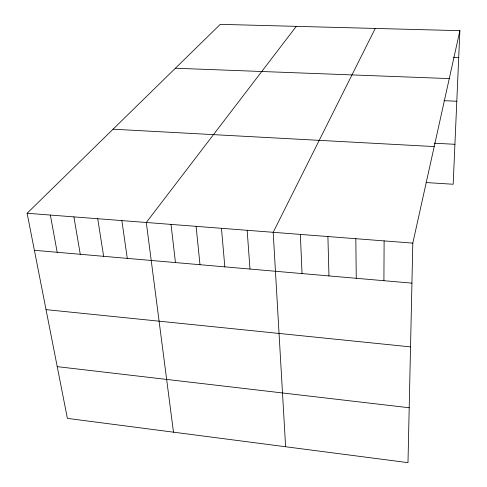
<?xml version="1.0" encoding="UTF-8"?>
<svg xmlns="http://www.w3.org/2000/svg" width="487" height="487" viewBox="0 0 487 487"><rect width="100%" height="100%" fill="white"/><g stroke="black" fill="none" stroke-linecap="round" stroke-linejoin="round"><path stroke-width="0.73" d="M383.908 280.701L384.121 240.895M459.886 30.675L412.812 243.116L407.99 462.65L67.389 418.388L27.114 213.263L220.258 24.35L459.886 30.675L453.178 184.25L426.125 182.552M375.252 28.441L273.189 232.311L285.613 446.743M296.279 26.359L146.295 222.486L173.488 432.176M453.549 57.314L458.717 57.478M175.387 68.235L449.27 78.59M443.998 100.693L456.8 101.241M434.355 143.202L454.919 144.298M113.057 129.201L434.203 146.569M27.114 213.263L412.812 243.116M34.388 250.3L411.935 283.136M46.034 309.622L410.535 346.884M57.229 366.644L409.196 407.753M50.368 215.059L57.192 252.284M73.908 216.885L80.276 254.293M97.741 218.73L103.64 256.32M121.866 220.593L127.284 258.378M171.034 224.404L175.454 262.572M196.091 226.339L199.987 264.703M221.463 228.306L224.824 266.864M247.159 230.296L249.977 269.049M300.363 234.411L302.031 273.578M327.909 236.542L328.962 275.922M355.827 238.703L356.253 278.296"/></g></svg>
